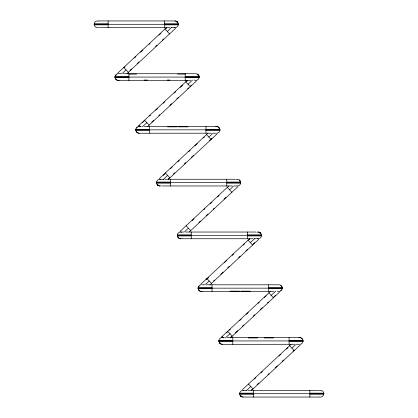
<?xml version="1.0" encoding="UTF-8"?>
<svg xmlns="http://www.w3.org/2000/svg" width="418" height="418" viewBox="0 0 418 418"><rect width="100%" height="100%" fill="white"/><g stroke="black" fill="none" stroke-linecap="round" stroke-linejoin="round"><path stroke-width="0.63" d="M156.922 182.614L156.949 182.196M261.051 235.804L261.078 235.386M108.126 24.84L94.217 24.84L94.17 24.296L94.217 23.758L108.126 23.758M128.906 77.612L114.997 77.612L114.95 77.069L114.997 76.531L128.906 76.531M149.686 130.385L135.777 130.385L135.73 129.841L135.777 129.303L149.686 129.303M170.466 183.152L156.557 183.152L156.51 182.614L156.557 182.076L170.466 182.076M164.415 23.758L178.324 23.758L178.366 24.296L178.324 24.84L164.415 24.84M191.245 235.924L177.336 235.924L177.289 235.386L177.336 234.848L191.245 234.848M212.025 288.697L198.116 288.697L198.075 288.159L198.116 287.615L212.025 287.615M205.975 129.303L219.884 129.303L219.925 129.841L219.884 130.385L205.975 130.385M232.805 341.469L218.896 341.469L218.854 340.931L218.896 340.388L232.805 340.388M253.585 394.242L239.676 394.242L239.634 393.704L239.676 393.16L253.585 393.16M247.534 234.848L261.443 234.848L261.49 235.386L261.443 235.924L247.534 235.924M289.094 340.388L303.003 340.388L303.05 340.931L303.003 341.469L289.094 341.469M309.874 393.16L323.783 393.16L323.83 393.704L323.783 394.242L309.874 394.242M166.39 27.708L117.693 73.098M126.931 73.662L175.628 28.272M187.17 80.481L138.473 125.87M147.711 126.435L196.408 81.045M207.95 133.253L159.253 178.643M168.491 179.202L217.188 133.817M228.73 186.026L180.033 231.41M189.27 231.974L237.967 186.59M249.509 238.798L200.812 284.183M210.05 284.747L258.747 239.357M270.289 291.565L221.592 336.955M230.83 337.519L279.527 292.13M291.069 344.338L242.372 389.728M251.61 390.292L300.307 344.902M144.456 120.802L142.46 122.693M190.425 86.113L191.496 85.084M164.88 173.914L163.239 175.466M211.916 138.196L209.428 140.547M206.084 279.804L208.572 277.453M253.12 244.086L254.761 242.534M226.504 332.916L227.575 331.887M273.544 297.198L275.54 295.307M124.031 67.685L124.977 66.807M134.444 57.982L135.866 56.66M140.6 52.245L142.966 50.04M149.116 44.308L150.062 43.425M159.059 35.044L160.951 33.278M115.629 78.866L116.267 79.754L118.351 80.47M176.642 21.997L177.054 21.616L177.457 21.982L177.791 22.405L177.378 22.791M122.369 73.322L126.074 69.874M167.247 31.496L171.782 27.269M177.044 22.368L177.457 21.982M130.003 70.297L131.424 68.975M137.104 63.682L138.995 61.916M155.564 46.476L156.98 45.154M162.189 40.3L163.61 38.978M138.666 126.226L139.591 125.369M149.545 116.047L150.49 115.164M155.7 110.31L157.591 108.549M163.271 103.256L164.692 101.929M174.16 93.109L175.576 91.782M180.31 87.372L182.676 85.167M136.409 131.639L137.047 132.527L139.131 133.243L211.539 133.196M197.73 74.482L198.999 76.081L199.104 77.612L185.195 77.612M142.319 126.873L146.854 122.646M188.027 84.269L192.562 80.042M197.824 75.141L198.236 74.754M151.729 122.187L153.625 120.421M158.83 115.572L159.775 114.689M169.713 105.425L171.61 103.659M176.814 98.805L178.235 97.483M187.703 88.658L188.649 87.78M170.325 168.82L172.221 167.054M177.901 161.761L179.317 160.439M188.784 151.614L190.206 150.292M194.94 145.882L197.301 143.672M203.456 137.94L204.402 137.057M157.502 184.124L157.09 184.505L157.826 185.299L159.911 186.01M218.515 127.255L219.246 128.044M157.424 184.934L157.837 184.547M163.098 179.641L167.634 175.419M208.807 137.036L212.511 133.588M157.826 185.299L158.239 184.913M173.454 174.076L174.876 172.754M184.343 163.929L185.764 162.607M191.444 157.314L193.335 155.548M192.05 220.709L193.947 218.943M203.885 209.679L204.83 208.796M210.04 203.947L211.931 202.181M217.611 196.888L219.032 195.561M177.974 237.184L178.606 238.067L180.691 238.782M239.295 180.027L240.559 181.626L240.663 183.152L226.755 183.152M184.709 231.64L188.413 228.191M229.586 189.809L233.291 186.36M198.968 222.439L200.389 221.112M206.069 215.819L207.96 214.053M213.17 209.204L214.115 208.321M224.053 199.057L225.95 197.291M224.665 262.452L226.556 260.686M232.236 255.393L233.657 254.071M243.124 245.246L244.546 243.924M198.754 289.956L199.386 290.839L201.471 291.555M259.761 233.087L260.174 232.701L260.576 233.066L260.91 233.495L260.498 233.876M205.489 284.412L209.193 280.964M250.366 242.581L254.902 238.359M260.163 233.453L260.576 233.066M213.598 280.943L214.544 280.06M220.699 274.328L223.06 272.118M227.794 267.708L229.216 266.386M238.683 257.561L240.099 256.239M245.779 250.946L247.675 249.18M221.786 337.316L222.71 336.453M229.351 330.22L230.297 329.342M239.765 320.517L241.186 319.195M246.39 314.341L248.287 312.575M258.225 303.311L259.17 302.428M264.375 297.579L266.271 295.813M219.534 342.723L220.166 343.612L222.251 344.327L294.659 344.286M280.854 285.572L282.119 287.171L282.223 288.697A3.396 3.396 0 0 1 277.165 291.1M219.763 343.246L220.176 342.859M225.438 337.958L229.973 333.731M271.146 295.354L275.681 291.127M235.324 332.832L237.69 330.628M242.424 326.218L243.84 324.89M253.308 316.071L254.729 314.744M260.409 309.451L262.3 307.69M267.51 302.836L268.455 301.953M254.39 379.021L255.811 377.7M261.02 372.846L262.436 371.524M279.005 356.084L280.896 354.318M286.576 349.025L287.997 347.703M240.622 395.209L240.209 395.595L240.946 396.384L243.03 397.1M301.634 338.345L302.371 339.134M240.543 396.018L240.956 395.632M246.218 390.731L250.753 386.504M291.926 348.126L295.63 344.678M240.946 396.384L241.358 396.003M257.049 384.722L258.941 382.956M267.938 374.575L268.884 373.692M275.034 367.96L277.4 365.755M282.134 361.34L283.556 360.018M293.018 351.193L293.969 350.315M165.946 28.643L166.677 27.98M186.355 81.745L187.092 81.082M168.203 178.93L168.935 178.267M249.065 239.733L249.797 239.07M230.908 336.918L231.645 336.255M251.322 390.02L252.054 389.357M173.669 20.942L98.873 20.942M99.797 27.656L169.98 27.656M194.448 73.714L123.341 73.714M119.652 80.423L190.76 80.423M215.228 126.487L144.121 126.487M235.083 179.259L164.901 179.259M162.137 185.968L232.319 185.968M255.863 232.032L185.681 232.032M181.992 238.741L253.099 238.741M277.568 284.804L206.461 284.804M202.772 291.513L273.879 291.513M298.347 337.577L227.24 337.577M318.202 390.344L248.02 390.344M244.331 397.058L319.127 397.058M128.906 74.111L136.581 74.101M167.284 80.047L169.844 80.047M167.597 126.863L177.19 126.853M240.81 291.147L250.403 291.137M248.156 337.953L257.749 337.943M94.17 24.296L178.366 24.296M171.495 27.656L172.744 27.656M121.826 73.714L118.351 73.672A3.396 3.396 0 0 0 115.018 77.732A3.396 3.396 0 0 0 119.652 80.209M185.195 76.531L199.104 76.531L199.146 77.069L114.95 77.069M140.432 126.487L141.357 126.487M135.73 129.841L219.925 129.841M213.055 133.196L215.798 133.196M162.137 179.259L163.386 179.259M226.755 182.076L240.663 182.076L240.711 182.614L156.51 182.614A3.396 3.396 0 0 0 161.191 185.759M240.131 182.196L240.272 182.196A2.989 2.989 0 0 0 239.749 180.884M233.834 185.968L236.008 185.968M181.992 232.032L184.166 232.032M177.289 235.386L261.49 235.386A3.396 3.396 0 0 0 256.809 232.241M177.869 235.804L177.728 235.804A2.989 2.989 0 0 0 178.251 237.116M254.614 238.741L255.863 238.741M202.202 284.804L204.945 284.804M268.314 287.615L282.223 287.615L282.27 288.159L198.075 288.159M268.314 288.697L282.223 288.697A3.396 3.396 0 0 0 278.09 284.851M223.552 337.577L224.476 337.577M218.854 340.931L303.05 340.931M296.174 344.286L298.917 344.286M245.256 390.344L246.505 390.344M239.634 393.704L323.83 393.704M177.519 74.101L185.195 74.111M144.257 80.047L147.455 80.052M178.47 126.853L188.063 126.863M229.937 291.137L239.53 291.147M264.15 337.943L273.743 337.953M174.97 20.9L177.054 21.616M216.529 126.445L218.614 127.161M258.089 231.99L260.174 232.701M299.649 337.53L301.733 338.246M173.616 27.416L174.97 27.698M139.131 126.445L140.485 126.727M159.911 179.218L161.264 179.5M256.736 238.5L258.089 238.782M180.691 231.99L181.595 232.173M222.251 337.53L223.604 337.812M243.03 390.302L244.384 390.584M218.41 127.516L218.98 128.133M116.162 79.112L116.47 79.394M301.53 338.606L301.838 338.888M199.59 290.484L199.02 289.867M164.932 29.009L169.567 33.978M185.712 81.782L190.347 86.751M206.492 134.554L211.127 139.523M123.754 67.387L128.389 72.361M227.272 187.327L231.906 192.296M144.534 120.159L149.169 125.134M248.052 240.094L252.686 245.068M165.314 172.932L169.948 177.906M268.831 292.866L273.466 297.841M186.094 225.704L190.728 230.673M289.611 345.639L294.246 350.613M206.873 278.477L211.508 283.446M227.653 331.249L232.288 336.218M248.433 384.022L253.068 388.991M309.874 390.334L309.874 397.069M289.094 337.561L289.094 344.296M268.314 284.789L268.314 291.524M253.585 390.334L253.585 397.069M247.534 232.016L247.534 238.756M232.805 337.561L232.805 344.296M226.755 179.244L226.755 185.984M212.025 284.789L212.025 291.524M205.975 126.476L205.975 133.211M191.245 232.016L191.245 238.756M185.195 73.683L185.195 80.46M170.466 179.244L170.466 185.984M164.415 20.91L164.415 27.687M149.686 126.476L149.686 133.211M128.906 73.683L128.906 80.46M108.126 20.91L108.126 27.687M318.85 390.694A3.396 3.396 0 0 1 323.814 393.39A3.396 3.396 0 0 1 319.425 396.948M243.913 396.985A3.396 3.396 0 0 1 239.639 393.479A3.396 3.396 0 0 1 244.331 390.564M298.347 337.791A3.396 3.396 0 0 1 302.982 340.268A3.396 3.396 0 0 1 299.649 344.327M222.251 344.327A3.396 3.396 0 0 1 218.917 340.268A3.396 3.396 0 0 1 223.552 337.791M194.971 73.761A3.396 3.396 0 0 1 199.114 77.565A3.396 3.396 0 0 1 194.046 80.01M115.723 75.642A2.989 2.989 0 0 1 116.392 74.812M174.087 21.015A3.396 3.396 0 0 1 178.361 24.521A3.396 3.396 0 0 1 173.669 27.436M99.056 27.353A3.396 3.396 0 0 1 94.175 24.453A3.396 3.396 0 0 1 98.779 21.119M202.772 291.299A3.396 3.396 0 0 1 198.137 288.822A3.396 3.396 0 0 1 201.471 284.757M198.581 287.38A2.989 2.989 0 0 1 199.182 286.236M261.49 235.397A3.396 3.396 0 0 1 256.788 238.526M181.992 238.526A3.396 3.396 0 0 1 177.3 235.606A3.396 3.396 0 0 1 181.574 232.105M235.836 179.552A3.396 3.396 0 0 1 240.7 182.363A3.396 3.396 0 0 1 236.306 185.858M281.309 289.888A2.989 2.989 0 0 1 280.64 290.567M156.51 182.603A3.396 3.396 0 0 1 161.212 179.474M215.228 126.701A3.396 3.396 0 0 1 219.863 129.178A3.396 3.396 0 0 1 216.529 133.243M139.131 133.243A3.396 3.396 0 0 1 135.798 129.178A3.396 3.396 0 0 1 140.432 126.701M136.691 128.112A2.989 2.989 0 0 1 137.36 127.433"/></g></svg>
